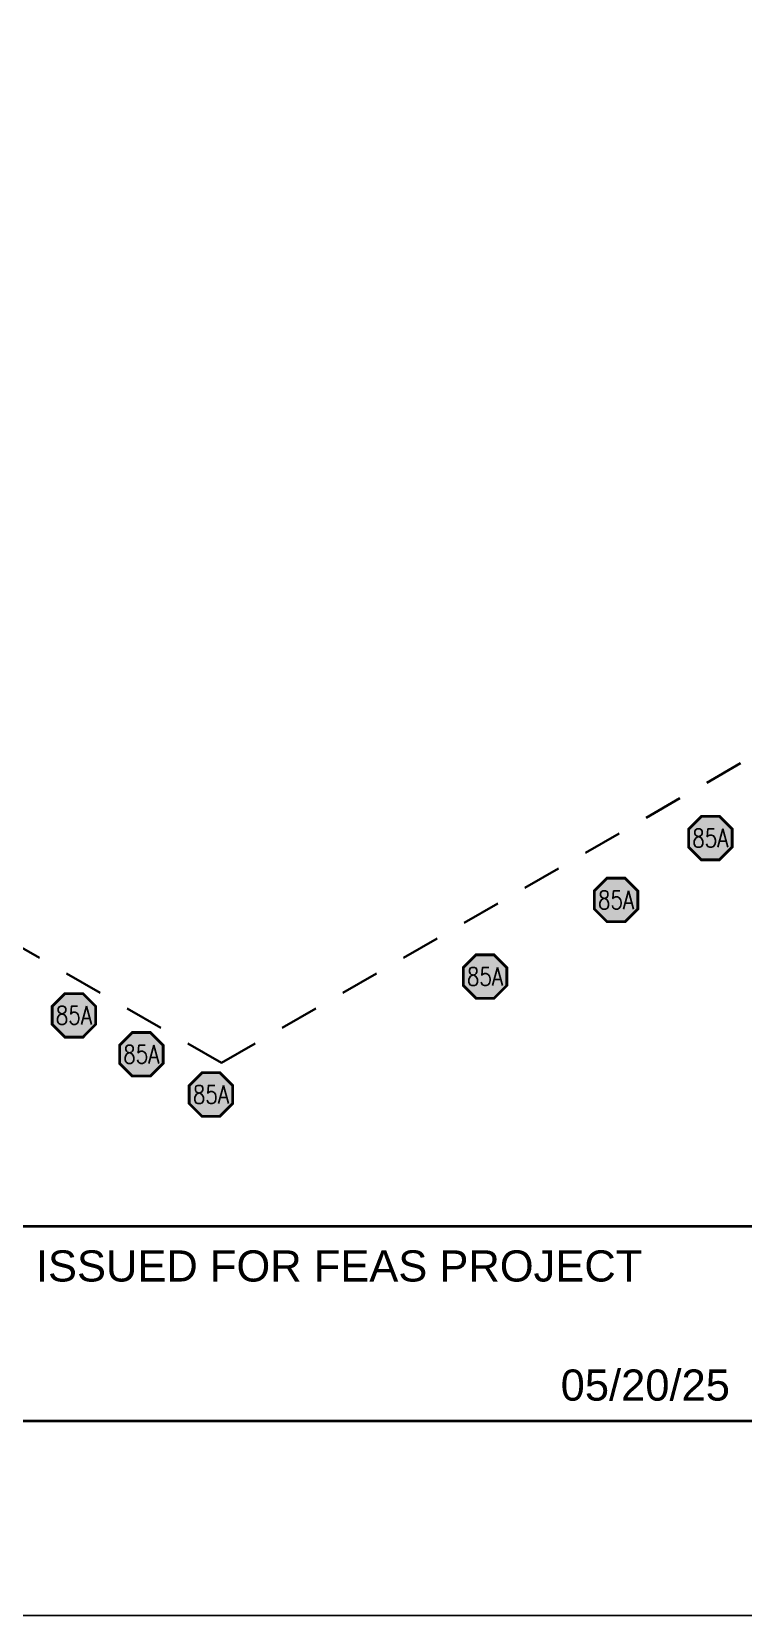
# Model space of a CAD drawing. Header units: inches. Extents: x 0.1 to 17.4, y 0.1 to 11.4.
# Drawn here: x 8.04 to 10.33, y 0.25 to 5.34 of the extents above; entities that cross this region are included whole.
import ezdxf
from ezdxf.enums import TextEntityAlignment as Align

# ---------------------------------------------------------------- set-up
doc = ezdxf.new("R2010")
doc.units = ezdxf.units.IN
doc.header["$MEASUREMENT"] = 0
doc.linetypes.add('HIDDEN2', pattern=[0.1875, 0.125, -0.0625])
for name, color, linetype in [('BORDER', 3, 'Continuous'), ('BORDERTEXT', 7, 'Continuous'), ('PART_PCML', 7, 'Continuous')]:
    doc.layers.add(name, color=color, linetype=linetype)
doc.layers.add('PIPE', color=7, linetype='Continuous', lineweight=30)
doc.styles.add('FEASStandard', font='arial.ttf')
doc.styles.add('SIMPLEX', font='ROMANS')

# ---------------------------------------------------------------- blocks, each defined once
blk = doc.blocks.new('Border')
at = {"layer": 'BORDER', "const_width": 0.005}
blk.add_lwpolyline([(0.25, 0.25), (17.25, 0.25), (17.25, 11.25), (0.25, 11.25)], close=True, dxfattribs=at)
at = {"layer": 'BORDER', "const_width": 0.00833}
for points in [[(17.25, 1.5), (0.25, 1.5)], [(7.6336, 0.875), (10.375, 0.875)]]:
    blk.add_lwpolyline(points, dxfattribs=at)
blk = doc.blocks.new('PART_PCML')
blk.add_hatch(color=0).paths.add_polyline_path([(-0.0699, -0.029), (-0.029, -0.0699), (0.029, -0.0699), (0.0699, -0.029), (0.0699, 0.029), (0.029, 0.0699), (-0.029, 0.0699), (-0.0699, 0.029)])
at = {"color": 7, "const_width": 0.009}
blk.add_lwpolyline([(-0.0699, 0.029), (-0.029, 0.0699), (0.029, 0.0699), (0.0699, 0.029), (0.0699, -0.029), (0.029, -0.0699), (-0.029, -0.0699), (-0.0699, -0.029), (-0.0699, 0.029), (-0.029, 0.0699)], dxfattribs=at)
at = {"color": 18, "true_color": 0x000000}
blk.add_lwpolyline([(-0.029, 0.0699), (-0.0699, 0.029), (-0.0699, -0.029), (-0.029, -0.0699), (0.029, -0.0699), (0.0699, -0.029), (0.0699, 0.029), (0.029, 0.0699)], close=True, dxfattribs=at)
at = {"color": 7, "true_color": 0xffffff, "style": 'SIMPLEX', "width": 0.8, "flags": 1}
for tag, p in [('CIRCUIT', (-0.0939, 0.0889)), ('DM', (-0.0527, -0.1332)), ('TYPE', (-0.0749, -0.2043))]:
    blk.add_attdef(tag, p, '', height=0.0586, dxfattribs=at)
at = {"color": 7, "true_color": 0xffffff, "style": 'SIMPLEX', "width": 0.8}
blk.add_attdef('DMDISP', text='', height=0.0586, dxfattribs=at).set_placement((0, 0), align=Align.MIDDLE_CENTER)

msp = doc.modelspace()

# ---------------------------------------------------------------- linework, layer by layer
at = {"layer": 'PIPE', "linetype": 'HIDDEN2'}
for q in [(4.4911, 4.4253), (10.3861, 3.0269)]:
    msp.add_line((8.6496, 2.0244), q, dxfattribs=at)

# ---------------------------------------------------------------- block references
at = {"layer": 'BORDER'}
msp.add_blockref('Border', (0, 0), dxfattribs=at)
at = {"layer": 'PART_PCML', "color": 13}
for p in [(10.2203, 2.7465), (9.9174, 2.5479), (9.4963, 2.302), (8.1756, 2.1774), (8.3923, 2.0523), (8.616, 1.9231)]:
    msp.add_blockref('PART_PCML', p, dxfattribs=at).add_auto_attribs({'DMDISP': '85A'})

# ---------------------------------------------------------------- texts
at = {"layer": 'BORDERTEXT', "style": 'FEASStandard'}
msp.add_text('ISSUED FOR FEAS PROJECT', height=0.1, dxfattribs=at).set_placement((9.0276, 1.3726), align=Align.MIDDLE_CENTER)
msp.add_attdef('05/20/25', text='-', height=0.1, dxfattribs=at).set_placement((10.0112, 0.9901), align=Align.MIDDLE_CENTER)

doc.saveas('drawing.dxf')
